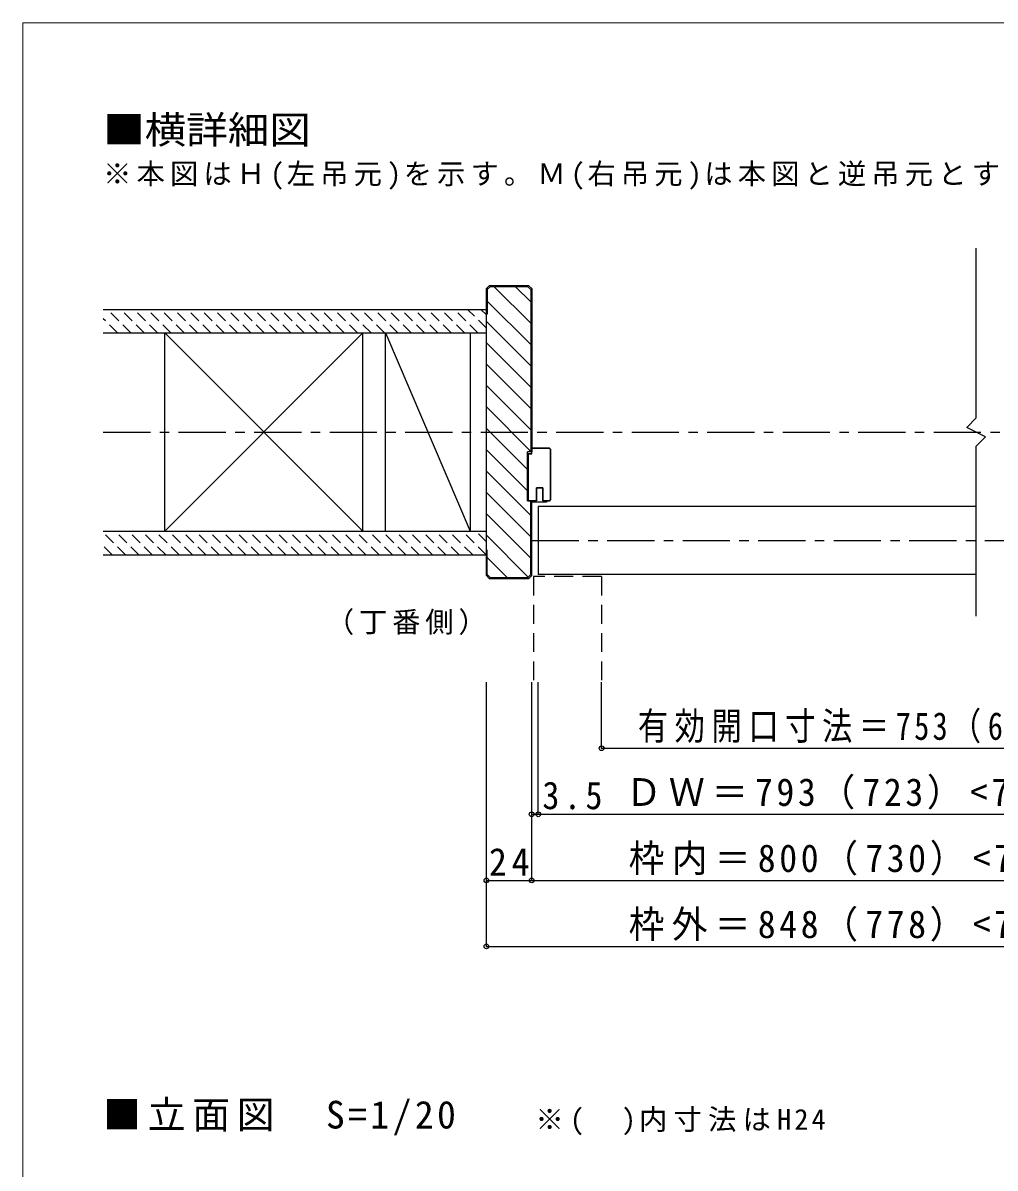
# Model space of a CAD drawing. Units: millimetres on the paper, with parts at other scales. Extents: x -197 to 198, y -138 to 137.
# Drawn here: x -197.2 to -94.2, y 15.7 to 137 of the extents above; entities that cross this region are included whole.
import ezdxf
from ezdxf.enums import TextEntityAlignment as Align

# ---------------------------------------------------------------- set-up
doc = ezdxf.new("R2010")
doc.units = ezdxf.units.MM
doc.header["$PDMODE"] = 32
doc.header["$PDSIZE"] = 0.5
for name, pattern in [('CHAIN1', [8, 5, -1, 1, -1]), ('DASHED1', [1.8, 1.2, -0.6]), ('DASHED2', [3, 2, -1])]:
    doc.linetypes.add(name, pattern=pattern)
for name, color, linetype in [('0-1_通り芯', 4, 'CHAIN1'), ('0-2_柱', 3, 'Continuous'), ('0-3_仕上げ', 2, 'Continuous'), ('0-4_枠', 3, 'Continuous'), ('0-6_扉', 2, 'Continuous'), ('0-9_戸当り', 7, 'Continuous'), ('0-A_文字', 7, 'Continuous'), ('0-B_寸法', 7, 'Continuous'), ('0-C_ハッチ', 4, 'DASHED1')]:
    doc.layers.add(name, color=color, linetype=linetype)
doc.layers.add('F-0_補助線', color=7, linetype='Continuous', lineweight=18)
doc.styles.add('ＭＳ ゴシック', font='')
doc.styles.get('ＭＳ ゴシック').set_extended_font_data('MS Gothic')

msp = doc.modelspace()

# ---------------------------------------------------------------- linework, layer by layer
at = {"layer": '0-1_通り芯'}
for p, q in [((-188.667, 93.65), (0.331, 93.65)), ((-143.267, 82.15), (-44.469, 82.15))]:
    msp.add_line(p, q, dxfattribs=at)
at = {"layer": '0-2_柱', "color": 7}
for p, q in [((-161.144, 104.15), (-182.144, 83.15)), ((-161.144, 83.15), (-182.144, 104.15)), ((-158.767, 104.15), (-149.767, 83.15))]:
    msp.add_line(p, q, dxfattribs=at)
at = {"layer": '0-2_柱'}
for p, q in [((-182.144, 83.15), (-182.144, 104.15)), ((-161.144, 83.15), (-161.144, 104.15)), ((-158.767, 83.15), (-158.767, 104.15)), ((-149.767, 104.15), (-149.767, 83.15))]:
    msp.add_line(p, q, dxfattribs=at)
at = {"layer": '0-3_仕上げ'}
for p, q in [((-188.667, 106.65), (-148.067, 106.65)), ((-188.667, 104.15), (-148.067, 104.15)), ((-188.667, 83.15), (-148.067, 83.15)), ((-188.667, 80.65), (-148.067, 80.65))]:
    msp.add_line(p, q, dxfattribs=at)
at = {"layer": '0-4_枠'}
for p, q in [((-148.067, 108.848), (-147.765, 109.15)), ((-148.067, 78.452), (-148.067, 108.848)), ((-147.967, 108.748), (-147.665, 109.05)), ((-147.967, 108.748), (-147.967, 106.15)), ((-143.669, 109.05), (-147.665, 109.05)), ((-143.267, 108.848), (-143.267, 91.55)), ((-147.967, 106.15), (-148.067, 106.15)), ((-143.267, 91.55), (-143.707, 91.55)), ((-147.967, 81.15), (-148.067, 81.15)), ((-147.665, 78.25), (-143.669, 78.25))]:
    msp.add_line(p, q, dxfattribs=at)
for points in [[(-143.267, 108.848), (-143.569, 109.15), (-147.765, 109.15)], [(-143.669, 109.05), (-143.367, 108.748), (-143.367, 91.55)], [(-143.267, 86.35), (-143.707, 86.35), (-143.707, 91.55)], [(-143.669, 78.25), (-143.367, 78.552), (-143.367, 86.35)], [(-143.569, 78.15), (-143.267, 78.452), (-143.267, 86.35)], [(-147.665, 78.25), (-147.967, 78.552), (-147.967, 81.15)], [(-148.067, 78.452), (-147.765, 78.15), (-143.569, 78.15)]]:
    msp.add_lwpolyline(points, dxfattribs=at)
at = {"layer": '0-6_扉'}
for p, q in [((-96.168, 95.15), (-96.168, 113.15)), ((-97.168, 94.15), (-96.168, 95.15)), ((-95.168, 93.15), (-97.168, 94.15)), ((-96.168, 92.15), (-95.168, 93.15)), ((-96.168, 74.15), (-96.168, 92.15))]:
    msp.add_line(p, q, dxfattribs=at)
at = {"layer": '0-6_扉', "color": 6, "linetype": 'DASHED2'}
for p, q in [((-143.067, 78.35), (-143.067, 67.15)), ((-135.867, 78.35), (-143.067, 78.35)), ((-135.867, 78.35), (-135.867, 67.15))]:
    msp.add_line(p, q, dxfattribs=at)
at = {"layer": '0-6_扉', "color": 6}
msp.add_line((-96.168, 78.55), (-142.567, 78.55), dxfattribs=at)
msp.add_lwpolyline([(-96.168, 85.75), (-142.567, 85.75), (-142.567, 78.55)], dxfattribs=at)
at = {"layer": '0-9_戸当り'}
for p, q in [((-143.267, 91.95), (-142.767, 91.95)), ((-143.267, 91.35), (-143.267, 91.95)), ((-142.767, 91.95), (-142.087, 91.95)), ((-142.087, 87.75), (-142.767, 87.75)), ((-142.767, 86.35), (-143.707, 86.35)), ((-143.267, 86.296), (-143.321, 86.35))]:
    msp.add_line(p, q, dxfattribs=at)
for points in [[(-143.267, 91.35), (-143.627, 91.35), (-143.627, 86.35)], [(-143.267, 86.35), (-143.627, 86.35), (-143.627, 91.35), (-143.267, 91.35)], [(-141.29, 91.844), (-141.295, 91.853), (-141.3, 91.861), (-141.306, 91.869), (-141.312, 91.877), (-141.318, 91.884), (-141.325, 91.892), (-141.332, 91.898), (-141.34, 91.905), (-141.347, 91.911), (-141.355, 91.916), (-141.364, 91.922), (-141.372, 91.927), (-141.381, 91.931), (-141.39, 91.935), (-141.399, 91.938), (-141.409, 91.942), (-141.418, 91.944), (-141.428, 91.946), (-141.437, 91.948), (-141.447, 91.949), (-141.457, 91.95), (-141.467, 91.95), (-143.267, 91.95)], [(-142.087, 91.95), (-141.467, 91.95), (-141.457, 91.95), (-141.447, 91.949), (-141.437, 91.948), (-141.428, 91.946), (-141.418, 91.944), (-141.409, 91.942), (-141.399, 91.938), (-141.39, 91.935), (-141.381, 91.931), (-141.372, 91.927), (-141.364, 91.922), (-141.355, 91.916), (-141.347, 91.911), (-141.34, 91.905), (-141.332, 91.898), (-141.325, 91.892), (-141.318, 91.884), (-141.312, 91.877), (-141.306, 91.869), (-141.3, 91.861), (-141.295, 91.853), (-141.29, 91.844), (-141.286, 91.836), (-141.282, 91.827), (-141.278, 91.818), (-141.275, 91.808), (-141.273, 91.799), (-141.27, 91.789), (-141.269, 91.779), (-141.268, 91.77), (-141.267, 91.76), (-141.267, 91.75), (-141.267, 86.55), (-141.267, 86.545), (-141.267, 86.54), (-141.267, 86.535), (-141.268, 86.53), (-141.268, 86.526)], [(-141.312, 86.423), (-141.309, 86.427), (-141.306, 86.431), (-141.303, 86.435), (-141.3, 86.439), (-141.298, 86.443), (-141.295, 86.447), (-141.293, 86.451), (-141.29, 86.456), (-141.288, 86.46), (-141.286, 86.465), (-141.284, 86.469), (-141.282, 86.473), (-141.28, 86.478), (-141.278, 86.483), (-141.277, 86.487), (-141.275, 86.492), (-141.274, 86.497), (-141.273, 86.501), (-141.271, 86.506), (-141.27, 86.511), (-141.27, 86.516), (-141.269, 86.521), (-141.268, 86.526), (-141.268, 86.53), (-141.267, 86.535), (-141.267, 86.54), (-141.267, 86.545), (-141.267, 86.55), (-141.267, 91.75), (-141.267, 91.76), (-141.268, 91.77), (-141.269, 91.779), (-141.27, 91.789), (-141.273, 91.799), (-141.275, 91.808), (-141.278, 91.818), (-141.282, 91.827), (-141.286, 91.836), (-141.29, 91.844)], [(-142.767, 87.75), (-142.767, 86.35), (-143.267, 86.35)], [(-142.767, 86.35), (-142.767, 87.75), (-142.087, 87.75), (-142.087, 86.35), (-141.467, 86.35), (-141.462, 86.35), (-141.457, 86.35), (-141.452, 86.351), (-141.447, 86.351), (-141.442, 86.352), (-141.437, 86.352), (-141.432, 86.353), (-141.428, 86.354), (-141.423, 86.355), (-141.418, 86.356), (-141.413, 86.357), (-141.409, 86.359), (-141.404, 86.36), (-141.399, 86.362), (-141.395, 86.363), (-141.39, 86.365), (-141.386, 86.367), (-141.381, 86.369), (-141.377, 86.371), (-141.372, 86.374), (-141.368, 86.376), (-141.364, 86.378), (-141.36, 86.381), (-141.355, 86.384), (-141.351, 86.386), (-141.347, 86.389), (-141.344, 86.392), (-141.34, 86.395), (-141.336, 86.399), (-141.332, 86.402), (-141.329, 86.405), (-141.322, 86.412), (-141.318, 86.416), (-141.315, 86.419), (-141.312, 86.423)], [(-142.087, 86.35), (-142.087, 87.75), (-142.767, 87.75), (-142.767, 86.35)], [(-141.377, 86.371), (-141.381, 86.369), (-141.386, 86.367), (-141.39, 86.365), (-141.395, 86.363), (-141.399, 86.362), (-141.404, 86.36), (-141.409, 86.359), (-141.413, 86.357), (-141.418, 86.356), (-141.423, 86.355), (-141.428, 86.354), (-141.432, 86.353), (-141.437, 86.352), (-141.442, 86.352), (-141.447, 86.351), (-141.452, 86.351), (-141.457, 86.35), (-141.462, 86.35), (-141.467, 86.35), (-142.087, 86.35), (-142.087, 87.75)], [(-143.707, 86.35), (-143.627, 86.35), (-143.267, 86.35)], [(-141.627, 86.35), (-141.747, 86.23), (-143.201, 86.23), (-143.267, 86.296)], [(-141.268, 86.526), (-141.269, 86.521), (-141.27, 86.516), (-141.27, 86.511), (-141.271, 86.506), (-141.273, 86.501), (-141.274, 86.497), (-141.275, 86.492), (-141.277, 86.487), (-141.278, 86.483), (-141.28, 86.478), (-141.282, 86.473), (-141.284, 86.469), (-141.286, 86.465), (-141.288, 86.46), (-141.29, 86.456), (-141.293, 86.451), (-141.295, 86.447), (-141.298, 86.443), (-141.3, 86.439), (-141.303, 86.435), (-141.306, 86.431), (-141.309, 86.427), (-141.312, 86.423), (-141.315, 86.419), (-141.318, 86.416), (-141.322, 86.412), (-141.329, 86.405), (-141.332, 86.402), (-141.336, 86.399), (-141.34, 86.395), (-141.344, 86.392), (-141.347, 86.389), (-141.351, 86.386), (-141.355, 86.384), (-141.36, 86.381), (-141.364, 86.378), (-141.368, 86.376), (-141.372, 86.374), (-141.377, 86.371)]]:
    msp.add_lwpolyline(points, dxfattribs=at)
at = {"layer": '0-B_寸法', "color": 4}
for p, q in [((-148.067, 46.15), (-148.067, 67.15)), ((-143.267, 46.15), (-143.267, 67.15)), ((-143.267, 53.15), (-143.267, 67.15)), ((-142.567, 53.15), (-142.567, 67.15)), ((-135.867, 60.15), (-135.867, 67.15)), ((-135.867, 60.15), (-46.467, 60.15)), ((-143.267, 53.15), (-142.567, 53.15)), ((-148.067, 39.15), (-148.067, 46.15)), ((-148.067, 46.15), (-143.267, 46.15)), ((-143.267, 46.15), (-44.469, 46.15)), ((-148.067, 39.15), (-39.669, 39.15))]:
    msp.add_line(p, q, dxfattribs=at)
msp.add_lwpolyline([(-142.567, 53.15), (-45.169, 53.15), (-44.469, 53.15)], dxfattribs=at)
at = {"layer": '0-B_寸法'}
for p in [(-135.867, 60.15), (-143.267, 53.15), (-142.567, 53.15), (-148.067, 46.15), (-143.267, 46.15), (-148.067, 39.15)]:
    msp.add_point(p, dxfattribs=at)
at = {"layer": '0-C_ハッチ', "linetype": 'Continuous'}
for p, q in [((-147.233, 109.05), (-143.367, 105.183)), ((-144.971, 109.05), (-143.367, 107.446)), ((-147.967, 107.521), (-143.367, 102.921)), ((-148.067, 105.358), (-143.367, 100.658)), ((-148.067, 103.095), (-143.367, 98.395)), ((-148.067, 100.832), (-143.367, 96.132)), ((-148.067, 98.57), (-143.367, 93.87)), ((-148.067, 96.307), (-143.367, 91.607)), ((-148.067, 94.044), (-143.707, 89.684)), ((-148.067, 91.781), (-143.707, 87.421)), ((-148.067, 89.519), (-143.367, 84.819)), ((-148.067, 87.256), (-143.367, 82.556)), ((-148.067, 84.993), (-143.367, 80.293)), ((-148.067, 82.73), (-143.627, 78.291)), ((-147.967, 80.368), (-145.849, 78.25))]:
    msp.add_line(p, q, dxfattribs=at)
at = {"layer": '0-C_ハッチ'}
for p, q in [((-187.159, 104.15), (-188.667, 105.658)), ((-185.744, 104.15), (-188.244, 106.65)), ((-184.33, 104.15), (-186.83, 106.65)), ((-182.916, 104.15), (-185.416, 106.65)), ((-181.502, 104.15), (-184.002, 106.65)), ((-180.088, 104.15), (-182.588, 106.65)), ((-178.673, 104.15), (-181.173, 106.65)), ((-177.259, 104.15), (-179.759, 106.65)), ((-175.845, 104.15), (-178.345, 106.65)), ((-174.431, 104.15), (-176.931, 106.65)), ((-173.017, 104.15), (-175.517, 106.65)), ((-171.602, 104.15), (-174.102, 106.65)), ((-170.188, 104.15), (-172.688, 106.65)), ((-168.774, 104.15), (-171.274, 106.65)), ((-167.36, 104.15), (-169.86, 106.65)), ((-165.945, 104.15), (-168.445, 106.65)), ((-164.531, 104.15), (-166.7, 106.318)), ((-163.117, 104.15), (-165.617, 106.65)), ((-161.703, 104.15), (-164.203, 106.65)), ((-160.289, 104.15), (-162.789, 106.65)), ((-158.874, 104.15), (-161.374, 106.65)), ((-157.46, 104.15), (-159.96, 106.65)), ((-156.046, 104.15), (-158.546, 106.65)), ((-154.632, 104.15), (-157.132, 106.65)), ((-153.218, 104.15), (-155.718, 106.65)), ((-151.803, 104.15), (-154.303, 106.65)), ((-150.389, 104.15), (-152.889, 106.65)), ((-148.975, 104.15), (-151.475, 106.65)), ((-148.067, 104.656), (-150.061, 106.65)), ((-148.067, 106.07), (-148.646, 106.65)), ((-186.286, 80.65), (-188.667, 83.031)), ((-184.872, 80.65), (-187.372, 83.15)), ((-183.458, 80.65), (-185.958, 83.15)), ((-182.043, 80.65), (-184.543, 83.15)), ((-180.629, 80.65), (-183.129, 83.15)), ((-179.215, 80.65), (-181.715, 83.15)), ((-177.801, 80.65), (-180.301, 83.15)), ((-176.387, 80.65), (-178.887, 83.15)), ((-174.972, 80.65), (-177.472, 83.15)), ((-173.558, 80.65), (-176.058, 83.15)), ((-172.144, 80.65), (-174.644, 83.15)), ((-170.73, 80.65), (-173.23, 83.15)), ((-169.316, 80.65), (-171.816, 83.15)), ((-167.901, 80.65), (-170.401, 83.15)), ((-166.487, 80.65), (-168.987, 83.15)), ((-165.073, 80.65), (-167.573, 83.15)), ((-163.659, 80.65), (-166.159, 83.15)), ((-162.244, 80.65), (-164.744, 83.15)), ((-160.83, 80.65), (-163.33, 83.15)), ((-159.416, 80.65), (-161.916, 83.15)), ((-158.002, 80.65), (-160.502, 83.15)), ((-156.588, 80.65), (-159.088, 83.15)), ((-155.173, 80.65), (-157.673, 83.15)), ((-153.759, 80.65), (-156.259, 83.15)), ((-152.345, 80.65), (-154.845, 83.15)), ((-150.931, 80.65), (-153.431, 83.15)), ((-149.517, 80.65), (-152.017, 83.15)), ((-148.084, 80.632), (-150.602, 83.15)), ((-148.067, 82.029), (-149.188, 83.15)), ((-187.7, 80.65), (-188.667, 81.616))]:
    msp.add_line(p, q, dxfattribs=at)
at = {"layer": 'F-0_補助線', "color": 3}
msp.add_lwpolyline([(-197.169, 137), (197.831, 137), (197.831, -138), (-197.169, -138)], close=True, dxfattribs=at)

# ---------------------------------------------------------------- texts
at = {"layer": '0-A_文字', "style": 'ＭＳ ゴシック', "width": 1.1}
msp.add_text('■横詳細図', height=2.933, dxfattribs=at).set_placement((-188.667, 123.333), align=Align.BOTTOM_LEFT)
at = {"layer": '0-A_文字', "attachment_point": 7, "style": 'ＭＳ ゴシック'}
for s, insert, char_height in [('\\T1.18;※本図はＨ(左吊元)を示す。Ｍ(右吊元)は本図と逆吊元とする。', (-188.667, 119.333), 2.199), ('\\T1.17;（丁番側）', (-165.067, 72.15), 2.199), ('\\T1.18;■立面図\u3000S=1/20', (-188.667, 19.15), 2.933), ('\\T1.22;※(\u3000)内寸法はH24', (-142.867, 19.15), 2.199)]:
    msp.add_mtext(s, dxfattribs=dict(at, insert=insert, char_height=char_height))
at = {"layer": '0-B_寸法', "char_height": 2.933, "attachment_point": 7, "style": 'ＭＳ ゴシック'}
for s, insert in [('\\T1.22;\\W0.8;有効開口寸法＝753（683）<663>［640］〔559〕', (-132.018, 60.65)), ('\\T1.2;\\W0.95;ＤＷ＝793（723）<703>［680］〔599〕', (-133.293, 53.65)), ('\\T1.27;\\W0.9;3.5', (-142.128, 53.65)), ('\\T1.2;\\W0.95;枠内＝800（730）<710>［687］〔606〕', (-132.993, 46.65)), ('\\T1.27;\\W0.95;24', (-147.792, 46.65)), ('\\T1.2;\\W0.95;枠外＝848（778）<758>［735］〔654〕', (-132.993, 39.65))]:
    msp.add_mtext(s, dxfattribs=dict(at, insert=insert))

doc.saveas('drawing.dxf')
